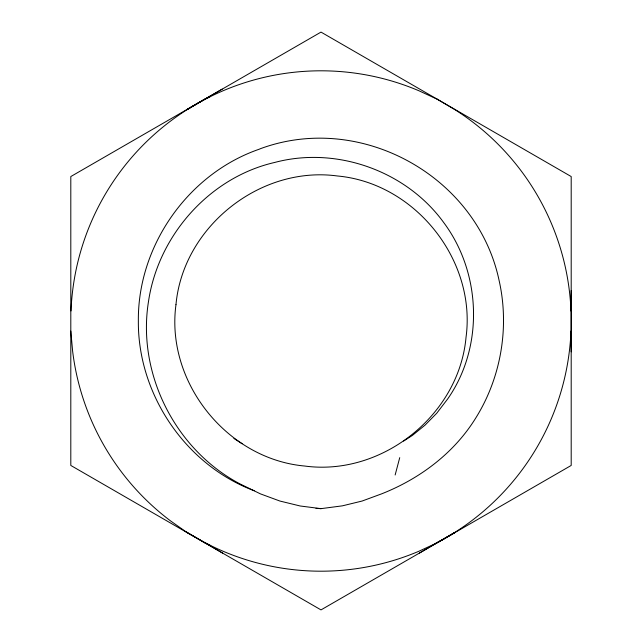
<?xml version="1.0" encoding="UTF-8"?>
<svg xmlns="http://www.w3.org/2000/svg" width="642" height="642" viewBox="0 0 642 642"><rect width="100%" height="100%" fill="white"/><g stroke="black" fill="none" stroke-linecap="round" stroke-linejoin="round"><path stroke-width="0.96" d="M571.195 290.617L571.195 465.45L321 609.9L70.805 465.45L70.805 176.55L321 32.1L571.195 176.55L571.195 351.848M395.151 474.976L399.733 457.65M403.601 441.062L412.3 435.485L425.092 425.092L436.704 413.271L447.707 398.907C483.948 347.089 481.436 273.404 443.983 222.918C406.571 170.973 336.568 145.959 274.736 162.442C209.396 177.425 158.149 235.614 148.487 301.563C136.866 373.756 175.451 449.978 240.092 483.956L260.5 493.899L279.904 501.041L300.159 505.984L321 508.649L342.435 505.832L362.096 501.041L381.5 493.899C419.603 478.868 453.886 453.332 475.658 418.175C501.081 377.56 509.66 327.091 499.075 280.353C476.958 176.085 360.724 111.844 260.676 148.599L259.071 149.265C188.018 173.886 137.637 245.862 138.351 321C137.765 394.244 185.522 465.081 254.304 490.761M187.279 109.541L204.678 99.261L209.894 96.846M222.212 89.134L187.127 109.389M419.387 553.099L436.424 543.036A250.195 250.195 0 0 1 434.714 543.862M454.721 532.459L437.411 542.691L419.066 551.173A250.195 250.195 0 0 1 204.726 542.538L187.215 532.659L170.7 521.015A250.195 250.195 0 0 1 72.626 351.158L70.805 331.079M454.833 532.635L437.274 542.538A250.195 250.195 0 0 0 570.995 331.071M316 508.368L321 508.649M437.411 99.309L419.066 90.827A250.195 250.195 0 0 0 71.005 310.929M209.862 545.13L204.637 542.715L187.279 532.459A250.195 250.195 0 0 1 185.658 531.432M437.322 99.261L454.721 109.541A250.195 250.195 0 0 1 570.995 310.929M204.726 542.538L222.613 553.099M233.889 438.43L242.138 443.718M570.586 304.228L571.195 310.921M175.972 304.661C165.508 381.974 226.955 459.022 304.661 466.028C381.974 476.492 459.022 415.045 466.028 337.339C476.492 260.026 415.045 182.978 337.339 175.972C260.026 165.508 182.978 226.955 175.972 304.661"/></g></svg>
